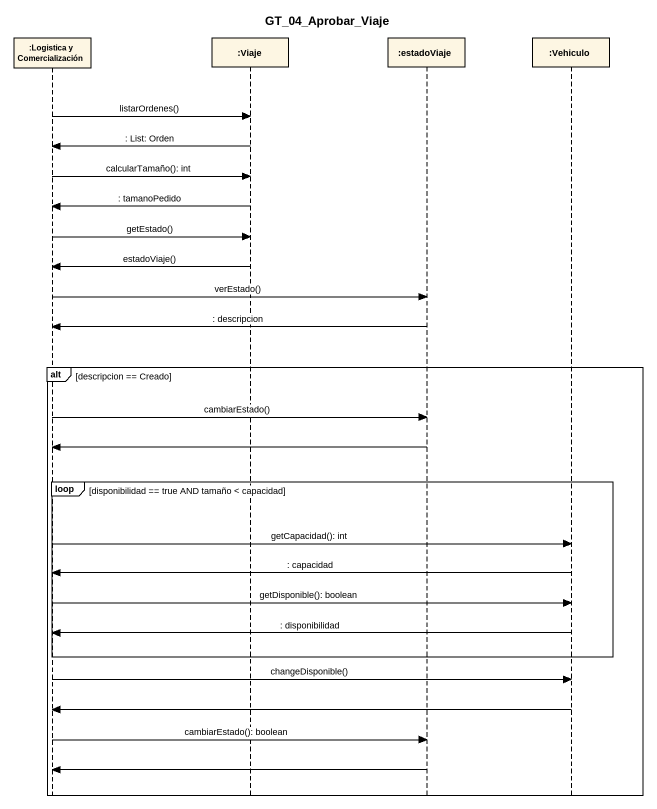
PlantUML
@startuml
title GT_04_Aprobar_Viaje
hide footbox
participant ":Logistica y Comercialización" as Logistica_y_Comercialización
participant ":Viaje" as Viaje
participant ":estadoViaje" as estadoViaje
participant ":Vehiculo" as Vehiculo

Logistica_y_Comercialización -> Viaje : listarOrdenes()
Viaje -> Logistica_y_Comercialización : : List: Orden
Logistica_y_Comercialización -> Viaje : calcularTamaño(): int
Viaje -> Logistica_y_Comercialización : : tamanoPedido
Logistica_y_Comercialización -> Viaje : getEstado()
Viaje -> Logistica_y_Comercialización : estadoViaje()
Logistica_y_Comercialización -> estadoViaje : verEstado()
estadoViaje -> Logistica_y_Comercialización : : descripcion
alt descripcion == Creado
  Logistica_y_Comercialización -> estadoViaje : cambiarEstado()
  estadoViaje -> Logistica_y_Comercialización
  loop disponibilidad == true AND tamaño < capacidad
    Logistica_y_Comercialización -> Vehiculo : getCapacidad(): int
    Vehiculo -> Logistica_y_Comercialización : : capacidad
    Logistica_y_Comercialización -> Vehiculo : getDisponible(): boolean
    Vehiculo -> Logistica_y_Comercialización : : disponibilidad
  end
  Logistica_y_Comercialización -> Vehiculo : changeDisponible()
  Vehiculo -> Logistica_y_Comercialización
  Logistica_y_Comercialización -> estadoViaje : cambiarEstado(): boolean
  estadoViaje -> Logistica_y_Comercialización
end
@enduml
